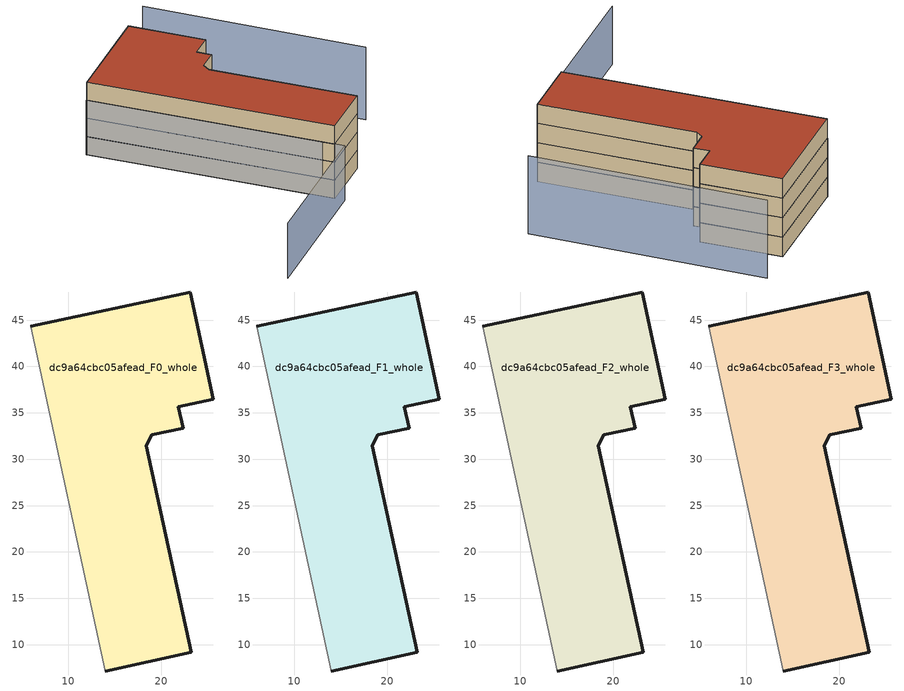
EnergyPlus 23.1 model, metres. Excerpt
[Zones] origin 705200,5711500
dc9a64cbc05afead_F0_whole
 floor ground (EU_floor_Construction): 23.22,9.17 18.41,31.44 18.99,32.64 22.35,33.36 21.85,35.63 25.63,36.45 23.14,48.03 5.92,44.32 13.94,7.16 z0
 wall outside (EU_wall_Construction): 5.92,44.32 23.14,48.03 25.63,36.45 21.85,35.63 22.35,33.36 18.99,32.64 18.41,31.44 23.22,9.17 13.94,7.16 z0:3
 wall adiabatic (EU_wall_Construction): 13.94,7.16 5.92,44.32 z0:3
dc9a64cbc05afead_F1_whole
 floor to dc9a64cbc05afead_F0_whole (EU_floor_Construction): 23.22,9.17 18.4,31.44 18.99,32.64 22.35,33.36 21.85,35.63 25.63,36.45 23.13,48.03 5.92,44.32 13.94,7.16 z3
 wall outside (EU_wall_Construction): 5.92,44.32 23.14,48.03 25.63,36.45 21.85,35.63 22.35,33.36 18.99,32.64 18.41,31.44 23.22,9.17 13.94,7.16 z3:6
 wall adiabatic (EU_wall_Construction): 13.94,7.16 5.92,44.32 z3:6
dc9a64cbc05afead_F2_whole
 floor to dc9a64cbc05afead_F1_whole (EU_floor_Construction): 23.22,9.17 18.4,31.44 18.99,32.64 22.35,33.36 21.85,35.63 25.63,36.45 23.13,48.03 5.92,44.32 13.94,7.16 z6
 wall outside (EU_wall_Construction): 5.92,44.32 23.14,48.03 25.63,36.45 21.85,35.63 22.35,33.36 18.99,32.64 18.41,31.44 23.22,9.17 13.94,7.16 z6:9
 wall adiabatic (EU_wall_Construction): 13.94,7.16 5.92,44.32 z6:9
dc9a64cbc05afead_F3_whole
 floor to dc9a64cbc05afead_F2_whole (EU_floor_Construction): 23.22,9.17 18.4,31.44 18.99,32.64 22.35,33.36 21.85,35.63 25.63,36.45 23.13,48.03 5.92,44.32 13.94,7.16 z9
 wall outside (EU_wall_Construction): 5.92,44.32 23.14,48.03 25.63,36.45 21.85,35.63 22.35,33.36 18.99,32.64 18.41,31.44 23.22,9.17 13.94,7.16 z9:12
 wall adiabatic (EU_wall_Construction): 13.94,7.16 5.92,44.32 z9:12
 roof outside (EU_roof_Construction): 23.14,48.03 25.63,36.45 21.85,35.63 22.35,33.36 18.99,32.64 18.41,31.44 23.22,9.17 13.94,7.16 5.92,44.32 z12
shading: 5.9,44.37 14.26,5.66 / 14.26,5.66 -9.49,0.53 z0:9; 35.95,15.74 29.19,49.36 z0:12
[Building]
EU S2 Campaign: North Axis=0; Terrain=City; Solar Distribution=FullExterior
[Site:Location]
London: Latitude=51.5; Longitude=-0.5; Time Zone=0; Elevation=25
[SizingPeriod:WeatherFileDays]
AnnualSizingPeriod: Begin Month=1; Begin Day of Month=1; End Month=12; End Day of Month=31; Day of Week for Start Day=Monday; Use Weather File Daylight Saving Period=No; Use Weather File Rain and Snow Indicators=No
[MATERIAL]
EU_InternalMass_Material: Roughness=MediumRough; Thickness=0.1; Conductivity=1; Density=1800; Specific Heat=900; Thermal Absorptance=0.9; Solar Absorptance=0.7; Visible Absorptance=0.7
[MATERIAL:NOMASS] Roughness=MediumRough; Thermal Absorptance=0.9; Solar Absorptance=0.7; Visible Absorptance=0.7
Name | Thermal Resistance
EU_wall_NoMass | 1.04674
EU_roof_NoMass | 4.32442
EU_floor_NoMass | 2.04616
[CONSTRUCTION]
EU_wall_Construction: EU_wall_NoMass
EU_roof_Construction: EU_roof_NoMass
EU_floor_Construction: EU_floor_NoMass
EU_InternalMass_Construction: EU_InternalMass_Material
[ZONE] Type=1; Multiplier=1; Ceiling Height=autocalculate; Volume=1401.91; Floor Area=autocalculate; Part of Total Floor Area=Yes
dc9a64cbc05afead_F0_whole; dc9a64cbc05afead_F1_whole; dc9a64cbc05afead_F2_whole; dc9a64cbc05afead_F3_whole
[INTERNALMASS] Construction=EU_InternalMass_Construction; Surface Area=467.304
Name | Zone or ZoneList
dc9a64cbc05afead_F0_whole_EU_InternalMass | dc9a64cbc05afead_F0_whole
dc9a64cbc05afead_F1_whole_EU_InternalMass | dc9a64cbc05afead_F1_whole
dc9a64cbc05afead_F2_whole_EU_InternalMass | dc9a64cbc05afead_F2_whole
dc9a64cbc05afead_F3_whole_EU_InternalMass | dc9a64cbc05afead_F3_whole
[OTHEREQUIPMENT] Fuel Type=Electricity; Design Level Calculation Method=Watts/Area; Power per Zone Floor Area=1; Fraction Latent=0; Fraction Radiant=0; Fraction Lost=0; Carbon Dioxide Generation Rate=0; EndUse Subcategory=EU_Step8_InternalGains
Name | Zone or ZoneList or Space or SpaceList | Schedule
EU_Step8_InternalGain_dc9a64cbc05afead_F0_whole_f000 | dc9a64cbc05afead_F0_whole | EU_Step8_GainSchedule_dc9a64cbc05afead_F0_whole_f000
EU_Step8_InternalGain_dc9a64cbc05afead_F1_whole_f000 | dc9a64cbc05afead_F1_whole | EU_Step8_GainSchedule_dc9a64cbc05afead_F1_whole_f000
EU_Step8_InternalGain_dc9a64cbc05afead_F2_whole_f000 | dc9a64cbc05afead_F2_whole | EU_Step8_GainSchedule_dc9a64cbc05afead_F2_whole_f000
EU_Step8_InternalGain_dc9a64cbc05afead_F3_whole_f000 | dc9a64cbc05afead_F3_whole | EU_Step8_GainSchedule_dc9a64cbc05afead_F3_whole_f000
[ZONEVENTILATION:DESIGNFLOWRATE] Schedule=EU_AlwaysOn; Design Flow Rate Calculation Method=AirChanges/Hour; Air Changes per Hour=0.488719; Ventilation Type=Natural; Fan Pressure Rise=0; Fan Total Efficiency=1; Constant Term Coefficient=1; Temperature Term Coefficient=0; Velocity Term Coefficient=0; Velocity Squared Term Coefficient=0; Minimum Indoor Temperature=-100; Maximum Indoor Temperature=100; Delta Temperature=-100; Minimum Outdoor Temperature=-100; Maximum Outdoor Temperature=100; Maximum Wind Speed=40
Name | Zone or ZoneList or Space or SpaceList
EU_ConstantAir_dc9a64cbc05afead_F0_whole | dc9a64cbc05afead_F0_whole
EU_ConstantAir_dc9a64cbc05afead_F1_whole | dc9a64cbc05afead_F1_whole
EU_ConstantAir_dc9a64cbc05afead_F2_whole | dc9a64cbc05afead_F2_whole
EU_ConstantAir_dc9a64cbc05afead_F3_whole | dc9a64cbc05afead_F3_whole
[HVACTEMPLATE:THERMOSTAT] Constant Heating Setpoint=20; Constant Cooling Setpoint=50
EU_HeatOnly_dc9a64cbc05afead_F0_whole; EU_HeatOnly_dc9a64cbc05afead_F1_whole; EU_HeatOnly_dc9a64cbc05afead_F2_whole; EU_HeatOnly_dc9a64cbc05afead_F3_whole
[HVACTEMPLATE:ZONE:IDEALLOADSAIRSYSTEM] System Availability Schedule=EU_AlwaysOn; Maximum Heating Supply Air Temperature=50; Minimum Cooling Supply Air Temperature=13; Maximum Heating Supply Air Humidity Ratio=0.0156; Minimum Cooling Supply Air Humidity Ratio=0.0077; Heating Limit=NoLimit; Cooling Limit=NoLimit; Heating Availability Schedule=EU_AlwaysOn; Cooling Availability Schedule=EU_CoolingOff; Dehumidification Control Type=ConstantSensibleHeatRatio; Cooling Sensible Heat Ratio=0.7; Dehumidification Setpoint=60; Humidification Control Type=None; Humidification Setpoint=30; Outdoor Air Method=None; Outdoor Air Flow Rate per Person=0.00944; Outdoor Air Flow Rate per Zone Floor Area=0; Outdoor Air Flow Rate per Zone=0; Demand Controlled Ventilation Type=None; Outdoor Air Economizer Type=NoEconomizer; Heat Recovery Type=None; Sensible Heat Recovery Effectiveness=0.7; Latent Heat Recovery Effectiveness=0.65
Name | Template Thermostat
dc9a64cbc05afead_F0_whole | EU_HeatOnly_dc9a64cbc05afead_F0_whole
dc9a64cbc05afead_F1_whole | EU_HeatOnly_dc9a64cbc05afead_F1_whole
dc9a64cbc05afead_F2_whole | EU_HeatOnly_dc9a64cbc05afead_F2_whole
dc9a64cbc05afead_F3_whole | EU_HeatOnly_dc9a64cbc05afead_F3_whole
[SIZING:ZONE] Zone Cooling Design Supply Air Temperature Input Method=SupplyAirTemperature; Zone Cooling Design Supply Air Temperature=13; Zone Heating Design Supply Air Temperature Input Method=SupplyAirTemperature; Zone Heating Design Supply Air Temperature=50; Zone Cooling Design Supply Air Humidity Ratio=0.008; Zone Heating Design Supply Air Humidity Ratio=0.008; Cooling Design Air Flow Method=DesignDay; Cooling Design Air Flow Rate=0; Cooling Minimum Air Flow per Zone Floor Area=0.000762; Cooling Minimum Air Flow=0; Cooling Minimum Air Flow Fraction=0.2; Heating Design Air Flow Method=DesignDay; Heating Design Air Flow Rate=0; Heating Maximum Air Flow per Zone Floor Area=0.002032; Heating Maximum Air Flow=0.141576; Heating Maximum Air Flow Fraction=0.3; Account for Dedicated Outdoor Air System=No; Dedicated Outdoor Air System Control Strategy=NeutralSupplyAir; Dedicated Outdoor Air Low Setpoint Temperature for Design=autosize; Dedicated Outdoor Air High Setpoint Temperature for Design=autosize; Zone Load Sizing Method=Sensible Load Only No Latent Load; Zone Latent Cooling Design Supply Air Humidity Ratio Input Method=HumidityRatioDifference; Zone Cooling Design Supply Air Humidity Ratio Difference=0.005; Zone Latent Heating Design Supply Air Humidity Ratio Input Method=HumidityRatioDifference; Zone Humidification Design Supply Air Humidity Ratio Difference=0.005
dc9a64cbc05afead_F0_whole; dc9a64cbc05afead_F1_whole; dc9a64cbc05afead_F2_whole; dc9a64cbc05afead_F3_whole
[SCHEDULE:CONSTANT]
Name | Hourly Value
EU_AlwaysOn | 1
EU_CoolingOff | 0
[SCHEDULE:FILE] Column Number=1; Rows to Skip at Top=0; Number of Hours of Data=8760; Column Separator=Comma; Interpolate to Timestep=No; Minutes per Item=60; Adjust Schedule for Daylight Savings=Yes
Name | File
EU_Step8_GainSchedule_dc9a64cbc05afead_F0_whole_f000 | ../../schedules/dc9a64cbc05afead/dc9a64cbc05afead_F0_whole_f000_gain.csv
EU_Step8_GainSchedule_dc9a64cbc05afead_F1_whole_f000 | ../../schedules/dc9a64cbc05afead/dc9a64cbc05afead_F1_whole_f000_gain.csv
EU_Step8_GainSchedule_dc9a64cbc05afead_F2_whole_f000 | ../../schedules/dc9a64cbc05afead/dc9a64cbc05afead_F2_whole_f000_gain.csv
EU_Step8_GainSchedule_dc9a64cbc05afead_F3_whole_f000 | ../../schedules/dc9a64cbc05afead/dc9a64cbc05afead_F3_whole_f000_gain.csv
